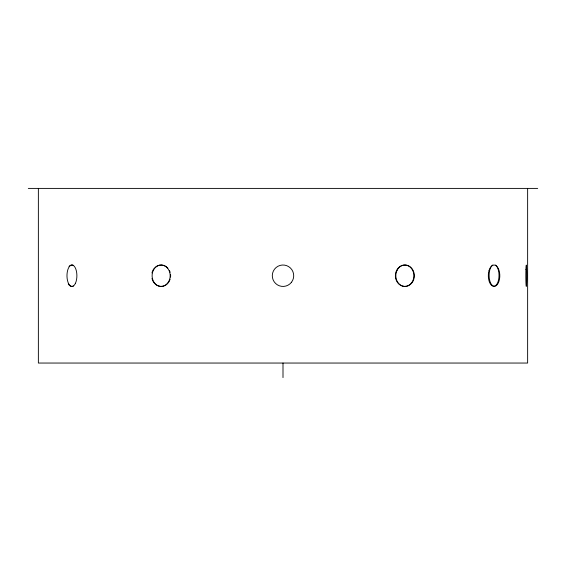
<?xml version="1.0" encoding="UTF-8"?>
<svg xmlns="http://www.w3.org/2000/svg" width="566" height="566" viewBox="0 0 566 566"><rect width="100%" height="100%" fill="white"/><g stroke="black" fill="none" stroke-linecap="round" stroke-linejoin="round"><path stroke-width="0.85" d="M28.3 188.4L537.7 188.4M527.632 188.4L527.632 363.047L38.368 363.047L38.368 188.4M283 363.047L283 377.6M73.417 286.071A10.712 5.745 -90 0 1 68.245 283.927M69.066 266.445A10.712 5.745 -90 0 1 73.417 265.376M155.034 267.52A10.712 9.495 -90 0 1 167.854 268.15M169.361 270.364A10.712 9.495 -90 0 1 170.133 272.281M170.557 274.326A10.712 9.495 -90 0 1 170.557 277.121M170.133 279.165A10.712 9.495 -90 0 1 160.829 286.431A10.712 9.495 -90 0 1 151.971 278.493M151.971 272.946A10.712 9.495 -90 0 1 152.629 270.98M152.919 270.364A10.712 9.495 -90 0 1 154.426 268.15M495.37 265.065A10.704 4.96 -90 0 1 498.115 281.571A10.704 4.96 -90 0 1 489.993 281.5A10.704 4.96 -90 0 1 492.802 265.044M291.469 282.278A10.712 10.704 -90 0 0 284.436 265.107A10.712 10.704 -90 0 0 273.095 279.788A10.712 10.704 -90 0 0 291.469 282.278M167.536 283.297A10.712 9.042 -90 0 0 163.482 265.376A10.712 9.042 -90 0 0 152.403 278.493A10.712 9.042 -90 0 0 167.536 283.297M75.441 283.297A10.712 4.96 -90 0 0 73.219 265.376A10.712 4.96 -90 0 0 67.142 278.493A10.712 4.96 -90 0 0 75.441 283.297M397.028 270.364A10.712 9.042 90 0 0 404.86 286.438A10.712 9.042 90 0 0 412.692 270.364A10.712 9.042 90 0 0 397.028 270.364M411.574 283.297A10.712 9.495 -90 0 0 407.315 265.376A10.712 9.495 -90 0 0 395.691 278.493A10.712 9.495 -90 0 0 411.574 283.297M489.095 270.364A10.712 5.745 90 0 0 494.068 286.438A10.712 5.745 90 0 0 499.035 270.364A10.712 5.745 90 0 0 489.095 270.364M525.92 269.536A10.712 0.453 90 0 0 526.246 286.389A10.712 0.453 90 0 0 526.698 271.241A10.712 0.453 90 0 0 525.92 269.536"/></g></svg>
